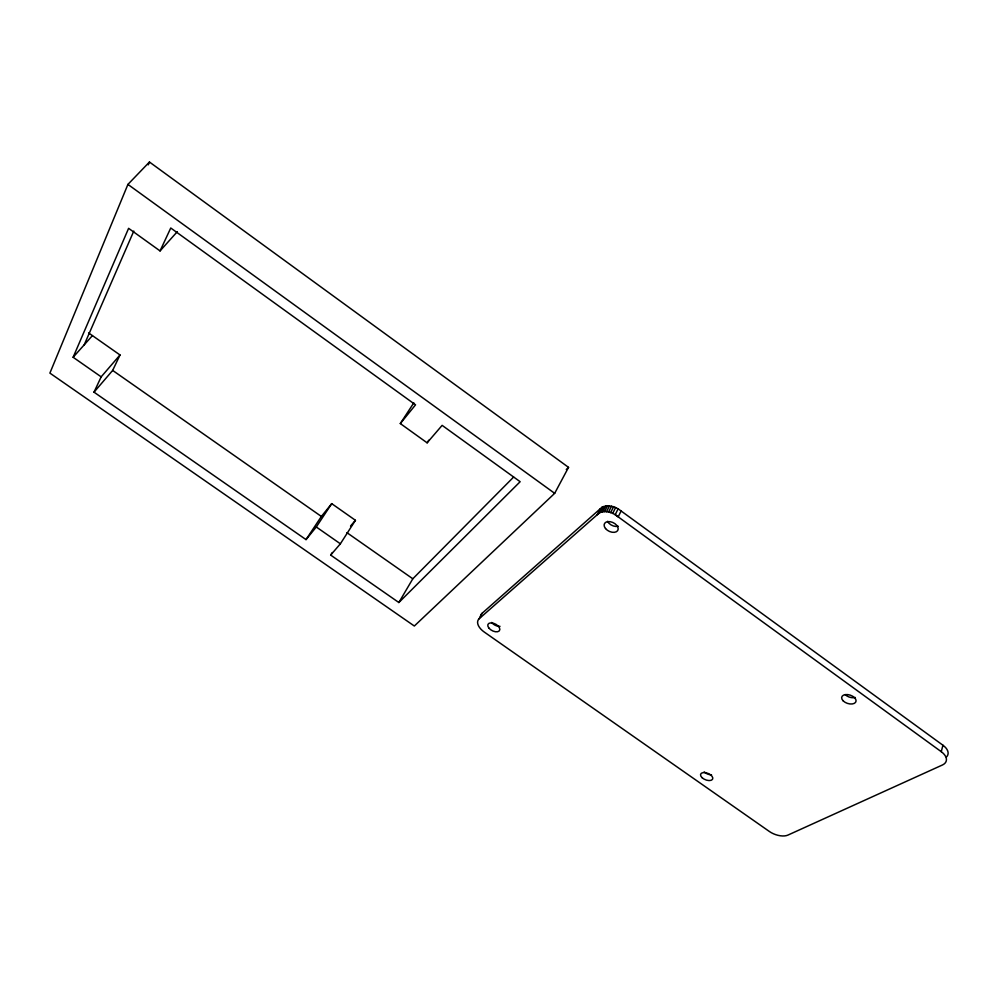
<?xml version="1.0" encoding="UTF-8"?>
<svg xmlns="http://www.w3.org/2000/svg" width="998" height="998" viewBox="0 0 998 998"><rect width="100%" height="100%" fill="white"/><g stroke="black" fill="none" stroke-linecap="round" stroke-linejoin="round"><path stroke-width="1.5" d="M941.251 751.681L942.948 745.244L618.111 508.805L613.595 506.697L607.483 505.736L602.056 507.209L482.084 613.296L479.152 618.748A14.034 7.897 28 0 0 484.255 632.046L769.396 831.496A13.897 7.123 20.5 0 0 787.909 835.101L942.374 765.017A16.105 9.007 16.3 0 0 941.251 751.681L615.217 514.706C610.015 511.562 601.869 509.666 597.228 514.743L600.172 508.893M127.919 184.405L49.9 373.102L414.332 626.02L554.676 493.336L568.536 467.363L149.451 162.025L127.919 184.405L554.676 493.336M148.265 164.832L149.451 162.025M413.833 402.818L400.31 423.564L427.119 442.825L442.126 425.36L520.145 481.71L398.851 602.518L330.675 555.088L340.38 543.798L355.438 520.307L331.723 503.641L316.291 526.981L306.024 539.606L94.012 392.164L101.172 376.845L73.128 357.272L128.605 228.33L160.054 250.922L177.307 231.661M84.219 344.821L133.794 231.087M160.054 250.922L170.758 228.006L415.542 404.826L400.31 423.564M94.012 392.164L112.662 370.42L120.01 354.976L88.597 332.92M621.105 510.988L618.211 516.889L615.217 514.706L618.111 508.805M612.735 513.384L615.629 507.483M610.676 512.585L613.595 506.697M606.534 511.7L609.466 505.824M608.593 512.024L611.512 506.136M604.551 511.612L607.483 505.736M602.056 507.209L599.124 513.072L479.152 618.748M600.983 512.199L603.915 506.323M602.68 511.787L605.611 505.911M398.851 602.518L412.81 578.778L513.633 477.056M427.119 442.825L428.753 440.218M330.675 555.088L332.334 552.505M306.024 539.606L321.368 516.453L331.723 503.641M350.548 526.033L355.438 520.307M101.172 376.845L120.01 354.976M73.128 357.272L92.427 335.602M566.278 469.522L568.536 467.363M112.662 370.42L321.368 516.453M316.291 526.981L340.38 543.798M346.917 532.658L412.81 578.778M942.948 745.244A16.055 9.019 16.2 0 1 946.378 757.07M480.5 617.088A13.997 7.922 28 0 1 482.084 613.296M618.249 526.245A7.448 4.79 25.8 0 1 607.533 521.33M855.311 697.477A7.435 4.366 18 0 1 845.219 694.645M711.512 774.822A6.462 3.443 22 0 1 704.214 771.916M500.01 626.332A6.537 3.705 27.9 0 1 491.665 622.453M605.524 528.553A7.473 4.778 25.8 0 0 617.637 530.649A7.473 4.778 25.8 0 0 610.302 521.717A7.473 4.778 25.8 0 0 605.524 528.553M843.185 700.87A7.46 4.354 18.1 0 0 855.56 702.355A7.46 4.354 18.1 0 0 847.838 694.608A7.46 4.354 18.1 0 0 843.185 700.87M702.006 777.629A6.487 3.431 22 0 0 712.472 779.388A6.487 3.431 22 0 0 705.536 772.689A6.487 3.431 22 0 0 702.006 777.629M488.758 627.892A6.562 3.693 27.9 0 0 499.212 630.948A6.562 3.693 27.9 0 0 493.449 623.239A6.562 3.693 27.9 0 0 488.758 627.892"/></g></svg>
